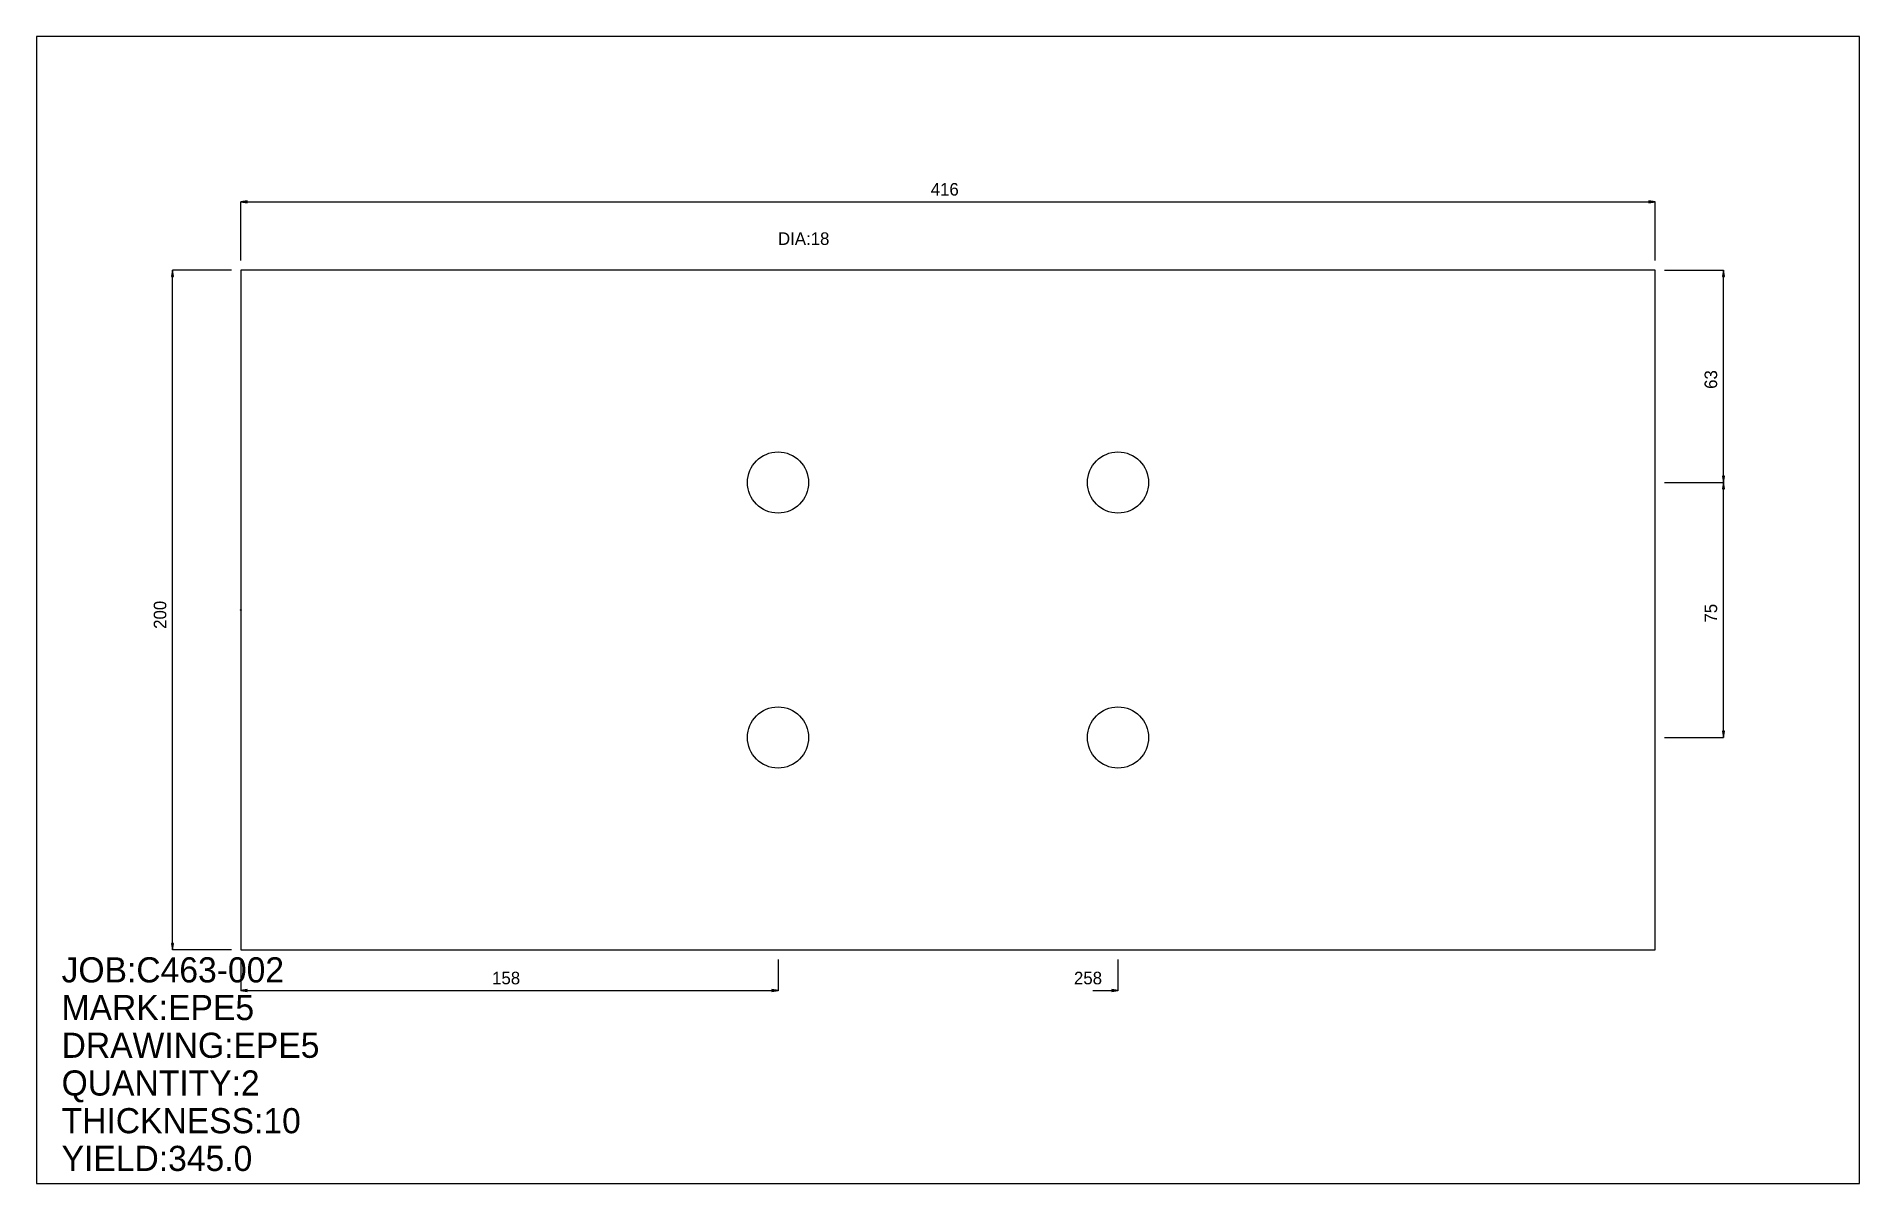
# Model space of a CAD drawing. Extents: x 0 to 536, y 0 to 337.
import ezdxf

# ---------------------------------------------------------------- set-up
doc = ezdxf.new("R2010")
doc.units = 0
doc.header["$LTSCALE"] = 0.125
for name, color, linetype in [('2', 7, 'CONTINUOUS'), ('3', 1, 'CONTINUOUS'), ('4', 1, 'CONTINUOUS'), ('5', 7, 'CONTINUOUS'), ('6', 4, 'CONTINUOUS')]:
    doc.layers.add(name, color=color, linetype=linetype)

# ---------------------------------------------------------------- blocks, each defined once
blk = doc.blocks.new('ARROW')
at = {"layer": '2', "linetype": 'CONTINUOUS'}
for p, q in [((0, 0), (-1, 0.166667)), ((-1, 0.166667), (-1, -0.166667)), ((-1, -0.166667), (0, 0))]:
    blk.add_line(p, q, dxfattribs=at)
blk = doc.blocks.new('PLATE')
at = {"layer": '3', "linetype": 'CONTINUOUS'}
for p, q in [((0, 0), (0, -200)), ((416.04001, 0), (0, 0)), ((416.04001, -200), (416.04001, 0)), ((0, -200), (416.04001, -200))]:
    blk.add_line(p, q, dxfattribs=at)
at = {"layer": '4', "linetype": 'CONTINUOUS'}
for centre in [(158.02, -62.5), (258.01999, -62.5), (158.02, -137.5), (258.01999, -137.5)]:
    blk.add_circle(centre, 9, dxfattribs=at)
at = {"layer": '5', "linetype": 'CONTINUOUS'}
for p, q in [((-0.1, -100), (0.1, -100)), ((0, -100.1), (0, -99.900002))]:
    blk.add_line(p, q, dxfattribs=at)
blk.add_circle((0, -100), 0.1, dxfattribs=at)
at = {"layer": '6', "linetype": 'CONTINUOUS'}
for p, q in [((0, 2.7736), (0, 20.108601)), ((0, 20.058601), (416.04001, 20.058601)), ((416.04001, 2.7736), (416.04001, 20.108601)), ((-2.773585, 0), (-20.108585, 0.000002)), ((-20.058601, -200), (-20.058586, 0.000002)), ((418.8136, 0), (436.14859, -0.000002)), ((436.0986, -62.5), (436.0986, -0.000002)), ((418.8136, -62.5), (436.14859, -62.5)), ((418.8136, -62.5), (436.14859, -62.5)), ((436.0986, -137.5), (436.0986, -62.5)), ((418.8136, -137.5), (436.14859, -137.5)), ((-2.7736, -200), (-20.108601, -200)), ((0, -202.77361), (0, -212.01894)), ((158.02, -202.77361), (158.02, -212.01894)), ((258.01999, -202.77361), (258.01999, -212.01894)), ((0, -211.96893), (158.02, -211.96893)), ((250.62372, -211.96893), (258.01999, -211.96893))]:
    blk.add_line(p, q, dxfattribs=at)
at = {"layer": '6', "xscale": 1.849067, "yscale": 1.849067, "zscale": 1.849067}
for p, rotation in [((0, 20.058601), 180), ((-20.058586, 0.000002), 90), ((436.0986, -0.000002), 90), ((436.0986, -62.5), 270), ((436.0986, -62.5), 90), ((436.0986, -137.5), 270), ((-20.058601, -200), 270), ((0, -211.96893), 180)]:
    blk.add_blockref('ARROW', p, dxfattribs=dict(at, rotation=rotation))
for p in [(416.04001, 20.058601), (158.02, -211.96893), (258.01999, -211.96893)]:
    blk.add_blockref('ARROW', p, dxfattribs=at)
at = {"layer": '5'}
blk.add_text('ZERO', height=0.015, dxfattribs=at).set_placement((0, -100))
at = {"layer": '6'}
for s, p in [('416', (202.93507, 21.907667)), ('DIA:18', (158.02, 7.396266)), ('158', (73.925072, -210.11987)), ('258', (245.07652, -210.11987))]:
    blk.add_text(s, height=3.698, dxfattribs=at).set_placement(p)
for s, p in [('63', (434.24954, -34.948132)), ('200', (-21.907661, -105.5472)), ('75', (434.24954, -103.69813))]:
    blk.add_text(s, height=3.698, rotation=90, dxfattribs=at).set_placement(p)

msp = doc.modelspace()

# ---------------------------------------------------------------- linework, layer by layer
at = {"layer": '5', "linetype": 'CONTINUOUS'}
for p, q in [((536.22937, 337.45468), (0, 337.45468)), ((0, 337.45468), (0, 0)), ((536.22937, 0), (536.22937, 337.45468)), ((0, 0), (536.22937, 0))]:
    msp.add_line(p, q, dxfattribs=at)

# ---------------------------------------------------------------- block references
at = {"layer": '2'}
msp.add_blockref('PLATE', (60.094681, 268.72736), dxfattribs=at)

# ---------------------------------------------------------------- texts
at = {"layer": '5'}
for s, p in [('JOB:C463-002', (7.396266, 59.170128)), ('MARK:EPE5', (7.396266, 48.075729)), ('DRAWING:EPE5', (7.396266, 36.981331)), ('QUANTITY:2', (7.396266, 25.886932)), ('THICKNESS:10', (7.396266, 14.792533)), ('YIELD:345.0', (7.396266, 3.698133))]:
    msp.add_text(s, height=7.396, dxfattribs=at).set_placement(p)

doc.saveas('drawing.dxf')
